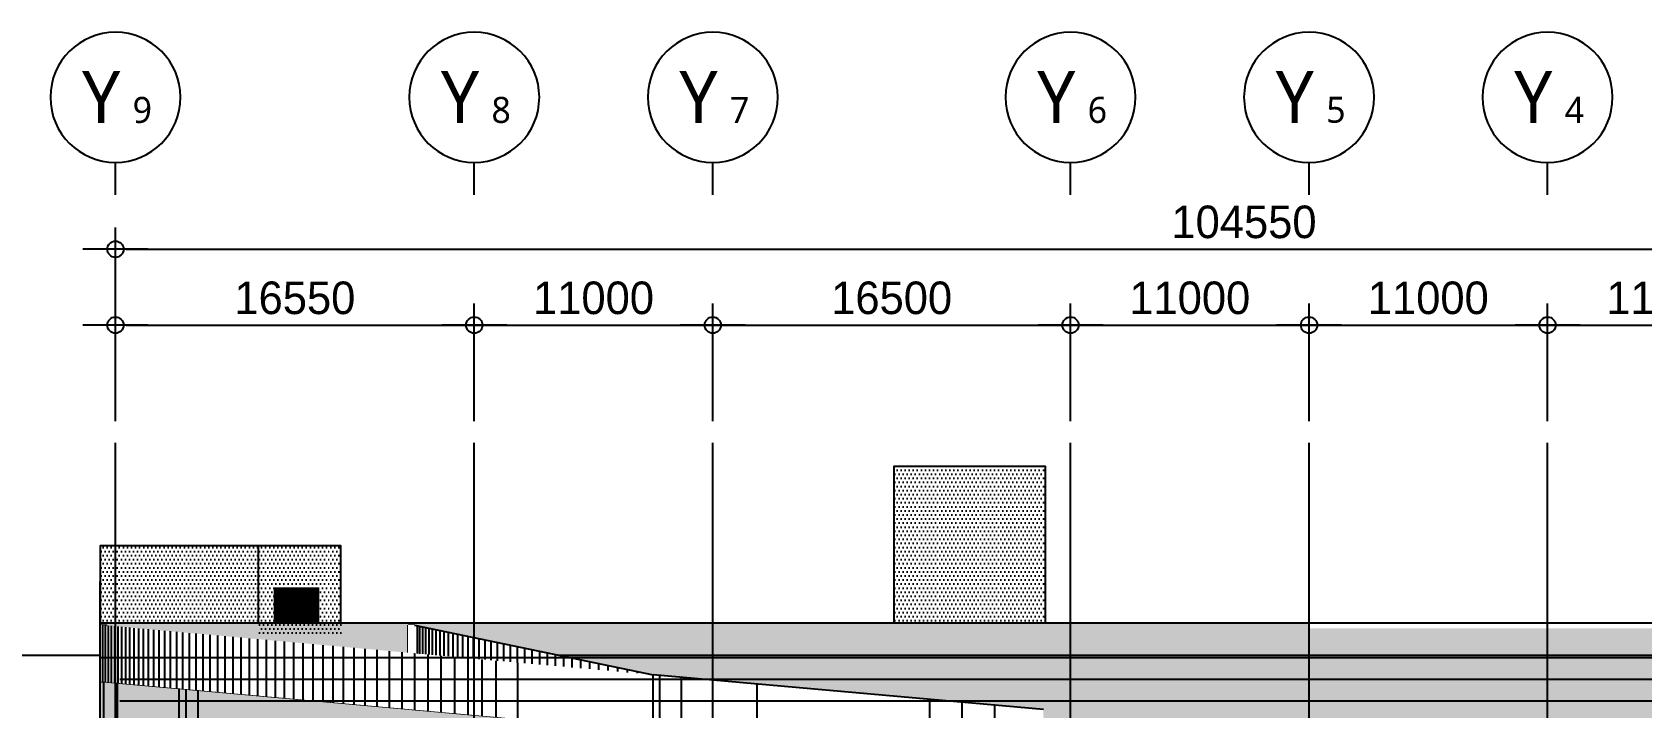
# Model space of a CAD drawing. Header units: millimetres. Extents: x 37653813 to 38677796, y 586285 to 874285.
# Drawn here: x 38216676 to 38290914, y 688020 to 719153 of the extents above; entities that cross this region are included whole.
import ezdxf
from ezdxf.enums import TextEntityAlignment as Align
from ezdxf.xclip import XClip

# ---------------------------------------------------------------- set-up
doc = ezdxf.new("R2010")
doc.units = ezdxf.units.MM
doc.header["$LTSCALE"] = 1000
doc.header["$MEASUREMENT"] = 0
doc.header["$XCLIPFRAME"] = 0
doc.header["$PDSIZE"] = -10
doc.layers.get('0').update_dxf_attribs({"linetype": 'CONTINUOUS'})
doc.layers.get('Defpoints').update_dxf_attribs({"color": 161, "linetype": 'CONTINUOUS'})
for name, color, linetype in [('cen', 1, 'CONTINUOUS'), ('DOOR-ELE', 252, 'CONTINUOUS'), ('ELE-2', 3, 'CONTINUOUS'), ('ELE-3', 7, 'CONTINUOUS'), ('ELE4', 4, 'CONTINUOUS'), ('ELE9', 9, 'CONTINUOUS'), ('HAT-251', 251, 'CONTINUOUS'), ('HAT-253', 253, 'CONTINUOUS'), ('NDIM', 7, 'CONTINUOUS'), ('RAMP-ELE2', 4, 'CONTINUOUS'), ('SYM(AXIS)', 7, 'CONTINUOUS'), ('TEXT(AXIS)', 2, 'CONTINUOUS'), ('WAL', 3, 'CONTINUOUS'), ('WID', 4, 'CONTINUOUS'), ('WIPEOUT', 7, 'CONTINUOUS'), ('램프좌측면', 7, 'CONTINUOUS'), ('먹-적색 14', 14, 'CONTINUOUS'), ('먹-적색(가로선) 26', 26, 'CONTINUOUS'), ('먹-흰색 255', 255, 'CONTINUOUS')]:
    doc.layers.add(name, color=color, linetype=linetype)
doc.styles.add('CGS', font='cgse', dxfattribs={"bigfont": 'cgs'})
doc.styles.add('나눔바른고딕', font='NanumBarunGothic.ttf')
doc.dimstyles.new('NDIM 1200', dxfattribs={"dimscale": 500, "dimtxt": 3, "dimasz": 1, "dimexe": 2, "dimexo": 2, "dimgap": 1, "dimtad": 1, "dimdec": 0, "dimdsep": 46, "dimtxsty": 'CGS', "dimblk": 'DOT0', "dimcen": 1, "dimdle": 8, "dimclrd": 2, "dimclre": 2, "dimclrt": 2, "dimadec": 0, "dimazin": 0, "dimtfac": 1, "dimtdec": 0, "dimtix": 1, "dimtmove": 2, "dimatfit": 3, "dimldrblk": 'DOT0', "dimfxl": 1, "dimtolj": 1, "dimtzin": 0, "dimlwd": -1, "dimlwe": -1, "dimarcsym": 0})
pattern_1 = [(0, (0, 0), (93.75, 187.5), [0, -187.5])]
pattern_2 = [(0, (-900.0087520033121, 1099.999999992084), (93.75, 187.5), [0, -187.5])]

# ---------------------------------------------------------------- blocks, each defined once
blk = doc.blocks.new('sdmklfsdfsdf')
at = {"layer": 'cen', "ltscale": 5}
blk.add_line((38172115.70681372, 826642.4699299623), (38329334.96004464, 826642.4699299646), dxfattribs=at)
blk = doc.blocks.new('DOT0')
blk.add_line((-3, 0), (3, 0))
at = {"color": 6}
blk.add_circle((0, 0), 0.75, dxfattribs=at)
blk = doc.blocks.new('*D194')
at = {"layer": 'Defpoints', "color": 0, "ltscale": 0.4, "transparency": 16777216}
for p in [(38297566.31854498, 705652.9912894173), (38286566.31854498, 700227.2396218064), (38297566.31854498, 700227.2396218064)]:
    blk.add_point(p, dxfattribs=at)
at = {"layer": 'NDIM', "ltscale": 0.4, "transparency": 16777216}
for p, q in [((38286566.31854498, 701227.2396218064), (38286566.31854498, 706652.9912894173)), ((38297566.31854498, 701227.2396218064), (38297566.31854498, 706652.9912894173)), ((38287066.31854498, 705652.9912894173), (38297066.31854498, 705652.9912894173))]:
    blk.add_line(p, q, dxfattribs=at)
at = {"layer": 'NDIM', "ltscale": 0.4, "transparency": 16777216, "xscale": 500, "yscale": 500, "zscale": 500, "rotation": 180}
blk.add_blockref('DOT0', (38286566.31854498, 705652.9912894173), dxfattribs=at)
at = {"layer": 'NDIM', "ltscale": 0.4, "transparency": 16777216, "xscale": 500, "yscale": 500, "zscale": 500}
blk.add_blockref('DOT0', (38297566.31854498, 705652.9912894173), dxfattribs=at)
at = {"layer": 'NDIM', "ltscale": 0.4, "transparency": 16777216, "insert": (38292066.31854498, 706902.9912894173), "char_height": 1500, "attachment_point": 5, "style": 'CGS'}
blk.add_mtext('\\A1;11000', dxfattribs=at)
blk = doc.blocks.new('*D195')
at = {"layer": 'Defpoints', "color": 0, "ltscale": 0.4, "transparency": 16777216}
for p in [(38286566.31854498, 705652.9912894322), (38275566.31854498, 700227.2396218064), (38286566.31854498, 700227.2396218064)]:
    blk.add_point(p, dxfattribs=at)
at = {"layer": 'NDIM', "ltscale": 0.4, "transparency": 16777216}
for p, q in [((38275566.31854498, 701227.2396218064), (38275566.31854498, 706652.9912894322)), ((38286566.31854498, 701227.2396218064), (38286566.31854498, 706652.9912894322)), ((38276066.31854498, 705652.9912894322), (38286066.31854498, 705652.9912894322))]:
    blk.add_line(p, q, dxfattribs=at)
at = {"layer": 'NDIM', "ltscale": 0.4, "transparency": 16777216, "xscale": 500, "yscale": 500, "zscale": 500, "rotation": 180}
blk.add_blockref('DOT0', (38275566.31854498, 705652.9912894322), dxfattribs=at)
at = {"layer": 'NDIM', "ltscale": 0.4, "transparency": 16777216, "xscale": 500, "yscale": 500, "zscale": 500}
blk.add_blockref('DOT0', (38286566.31854498, 705652.9912894322), dxfattribs=at)
at = {"layer": 'NDIM', "ltscale": 0.4, "transparency": 16777216, "insert": (38281066.31854498, 706902.9912894322), "char_height": 1500, "attachment_point": 5, "style": 'CGS'}
blk.add_mtext('\\A1;11000', dxfattribs=at)
blk = doc.blocks.new('*D196')
at = {"layer": 'Defpoints', "color": 0, "ltscale": 0.4, "transparency": 16777216}
for p in [(38275566.31854498, 705652.991289462), (38264566.31854498, 700227.2396218064), (38275566.31854498, 700227.2396218064)]:
    blk.add_point(p, dxfattribs=at)
at = {"layer": 'NDIM', "ltscale": 0.4, "transparency": 16777216}
for p, q in [((38264566.31854498, 701227.2396218064), (38264566.31854498, 706652.991289462)), ((38275566.31854498, 701227.2396218064), (38275566.31854498, 706652.991289462)), ((38265066.31854498, 705652.991289462), (38275066.31854498, 705652.991289462))]:
    blk.add_line(p, q, dxfattribs=at)
at = {"layer": 'NDIM', "ltscale": 0.4, "transparency": 16777216, "xscale": 500, "yscale": 500, "zscale": 500, "rotation": 180}
blk.add_blockref('DOT0', (38264566.31854498, 705652.991289462), dxfattribs=at)
at = {"layer": 'NDIM', "ltscale": 0.4, "transparency": 16777216, "xscale": 500, "yscale": 500, "zscale": 500}
blk.add_blockref('DOT0', (38275566.31854498, 705652.991289462), dxfattribs=at)
at = {"layer": 'NDIM', "ltscale": 0.4, "transparency": 16777216, "insert": (38270066.31854498, 706902.991289462), "char_height": 1500, "attachment_point": 5, "style": 'CGS'}
blk.add_mtext('\\A1;11000', dxfattribs=at)
blk = doc.blocks.new('*D197')
at = {"layer": 'Defpoints', "color": 0, "ltscale": 0.4, "transparency": 16777216}
for p in [(38264566.31854498, 705652.9912894918), (38248066.31854498, 700227.2396218064), (38264566.31854498, 700227.2396218064)]:
    blk.add_point(p, dxfattribs=at)
at = {"layer": 'NDIM', "ltscale": 0.4, "transparency": 16777216}
for p, q in [((38248066.31854498, 701227.2396218064), (38248066.31854498, 706652.9912894918)), ((38264566.31854498, 701227.2396218064), (38264566.31854498, 706652.9912894918)), ((38248566.31854498, 705652.9912894918), (38264066.31854498, 705652.9912894918))]:
    blk.add_line(p, q, dxfattribs=at)
at = {"layer": 'NDIM', "ltscale": 0.4, "transparency": 16777216, "xscale": 500, "yscale": 500, "zscale": 500, "rotation": 180}
blk.add_blockref('DOT0', (38248066.31854498, 705652.9912894918), dxfattribs=at)
at = {"layer": 'NDIM', "ltscale": 0.4, "transparency": 16777216, "xscale": 500, "yscale": 500, "zscale": 500}
blk.add_blockref('DOT0', (38264566.31854498, 705652.9912894918), dxfattribs=at)
at = {"layer": 'NDIM', "ltscale": 0.4, "transparency": 16777216, "insert": (38256316.31854498, 706902.9912894918), "char_height": 1500, "attachment_point": 5, "style": 'CGS'}
blk.add_mtext('\\A1;16500', dxfattribs=at)
blk = doc.blocks.new('*D198')
at = {"layer": 'Defpoints', "color": 0, "ltscale": 0.4, "transparency": 16777216}
for p in [(38248066.31854498, 705652.9912895067), (38237066.31854498, 700227.2396218064), (38248066.31854498, 700227.2396218064)]:
    blk.add_point(p, dxfattribs=at)
at = {"layer": 'NDIM', "ltscale": 0.4, "transparency": 16777216}
for p, q in [((38237066.31854498, 701227.2396218064), (38237066.31854498, 706652.9912895067)), ((38248066.31854498, 701227.2396218064), (38248066.31854498, 706652.9912895067)), ((38237566.31854498, 705652.9912895067), (38247566.31854498, 705652.9912895067))]:
    blk.add_line(p, q, dxfattribs=at)
at = {"layer": 'NDIM', "ltscale": 0.4, "transparency": 16777216, "xscale": 500, "yscale": 500, "zscale": 500, "rotation": 180}
blk.add_blockref('DOT0', (38237066.31854498, 705652.9912895067), dxfattribs=at)
at = {"layer": 'NDIM', "ltscale": 0.4, "transparency": 16777216, "xscale": 500, "yscale": 500, "zscale": 500}
blk.add_blockref('DOT0', (38248066.31854498, 705652.9912895067), dxfattribs=at)
at = {"layer": 'NDIM', "ltscale": 0.4, "transparency": 16777216, "insert": (38242566.31854498, 706902.9912895067), "char_height": 1500, "attachment_point": 5, "style": 'CGS'}
blk.add_mtext('\\A1;11000', dxfattribs=at)
blk = doc.blocks.new('*D199')
at = {"layer": 'Defpoints', "color": 0, "ltscale": 0.4, "transparency": 16777216}
for p in [(38237066.31854498, 705652.9912894843), (38220516.31854498, 700227.2396218064), (38237066.31854498, 700227.2396218064)]:
    blk.add_point(p, dxfattribs=at)
at = {"layer": 'NDIM', "ltscale": 0.4, "transparency": 16777216}
for p, q in [((38220516.31854498, 701227.2396218064), (38220516.31854498, 706652.9912894843)), ((38237066.31854498, 701227.2396218064), (38237066.31854498, 706652.9912894843)), ((38221016.31854498, 705652.9912894843), (38236566.31854498, 705652.9912894843))]:
    blk.add_line(p, q, dxfattribs=at)
at = {"layer": 'NDIM', "ltscale": 0.4, "transparency": 16777216, "xscale": 500, "yscale": 500, "zscale": 500, "rotation": 180}
blk.add_blockref('DOT0', (38220516.31854498, 705652.9912894843), dxfattribs=at)
at = {"layer": 'NDIM', "ltscale": 0.4, "transparency": 16777216, "xscale": 500, "yscale": 500, "zscale": 500}
blk.add_blockref('DOT0', (38237066.31854498, 705652.9912894843), dxfattribs=at)
at = {"layer": 'NDIM', "ltscale": 0.4, "transparency": 16777216, "insert": (38228791.31854498, 706902.9912894843), "char_height": 1500, "attachment_point": 5, "style": 'CGS'}
blk.add_mtext('\\A1;16550', dxfattribs=at)
blk = doc.blocks.new('A$C2F20087E')
at = {"layer": 'SYM(AXIS)'}
blk.add_line((600.0000756429507, -3.89362685382e-05), (600.0000756434165, 299.9999610639643), dxfattribs=at)
blk.add_circle((600.0000756429507, 899.9999610637316), 600, dxfattribs=at)
blk = doc.blocks.new('*D200')
at = {"layer": 'Defpoints', "color": 0, "ltscale": 0.4, "transparency": 16777216}
for p in [(38325066.31854498, 709152.9912893353), (38220516.31854498, 700227.2396218064), (38325066.31854498, 700227.2396218064)]:
    blk.add_point(p, dxfattribs=at)
at = {"layer": 'NDIM', "ltscale": 0.4, "transparency": 16777216}
for p, q in [((38220516.31854498, 701227.2396218064), (38220516.31854498, 710152.9912893353)), ((38325066.31854498, 701227.2396218064), (38325066.31854498, 710152.9912893353)), ((38221016.31854498, 709152.9912893353), (38324566.31854498, 709152.9912893353))]:
    blk.add_line(p, q, dxfattribs=at)
at = {"layer": 'NDIM', "ltscale": 0.4, "transparency": 16777216, "xscale": 500, "yscale": 500, "zscale": 500, "rotation": 180}
blk.add_blockref('DOT0', (38220516.31854498, 709152.9912893353), dxfattribs=at)
at = {"layer": 'NDIM', "ltscale": 0.4, "transparency": 16777216, "xscale": 500, "yscale": 500, "zscale": 500}
blk.add_blockref('DOT0', (38325066.31854498, 709152.9912893353), dxfattribs=at)
at = {"layer": 'NDIM', "ltscale": 0.4, "transparency": 16777216, "insert": (38272566.31854499, 710402.991289448), "char_height": 1500, "attachment_point": 5, "style": 'CGS'}
blk.add_mtext('\\A1;104550', dxfattribs=at)
blk = doc.blocks.new('2000X2000 AGW')
blk.add_wipeout([(0, 2000.0000000001062), (2000.0000000000005, 1999.9999999995891), (2000.0000000000005, -5.818492354592308e-10), (0, -6.468781066359952e-11)]).dxf.layer = 'WIPEOUT'
at = {"layer": 'DOOR-ELE', "ltscale": 1000}
for p, q in [((50, 1864.999999998719), (1950, 1864.999999998254)), ((50, 1864.999999998719), (1950, 1864.999999998254)), ((50, 1852.499999998719), (1950, 1852.499999998254)), ((50, 1852.499999998719), (1950, 1852.499999998254)), ((50, 1839.999999998719), (1950, 1839.999999998254)), ((50, 1839.999999998719), (1950, 1839.999999998254)), ((50, 1764.999999998836), (1950, 1764.99999999837)), ((50, 1764.999999998836), (1950, 1764.99999999837)), ((50, 1752.499999998836), (1950, 1752.49999999837)), ((50, 1752.499999998836), (1950, 1752.49999999837)), ((50, 1739.999999998836), (1950, 1739.99999999837)), ((50, 1739.999999998836), (1950, 1739.99999999837)), ((50, 1664.999999998952), (1950, 1664.999999998487)), ((50, 1664.999999998952), (1950, 1664.999999998487)), ((50, 1652.499999998952), (1950, 1652.499999998487)), ((50, 1652.499999998952), (1950, 1652.499999998487)), ((50, 1639.999999998952), (1950, 1639.999999998487)), ((50, 1639.999999998952), (1950, 1639.999999998487)), ((50, 1564.999999999069), (1950, 1564.999999998603)), ((50, 1564.999999999069), (1950, 1564.999999998603)), ((50, 1552.499999999069), (1950, 1552.499999998603)), ((50, 1552.499999999069), (1950, 1552.499999998603)), ((50, 1539.999999999069), (1950, 1539.999999998603)), ((50, 1539.999999999069), (1950, 1539.999999998603)), ((50, 1464.999999999185), (1950, 1464.999999998719)), ((50, 1464.999999999185), (1950, 1464.999999998719)), ((50, 1452.499999999185), (1950, 1452.499999998719)), ((50, 1452.499999999185), (1950, 1452.499999998719)), ((50, 1439.999999999185), (1950, 1439.999999998719)), ((50, 1439.999999999185), (1950, 1439.999999998719)), ((50, 1364.999999999302), (1950, 1364.999999998836)), ((50, 1364.999999999302), (1950, 1364.999999998836)), ((50, 1352.499999999302), (1950, 1352.499999998836)), ((50, 1352.499999999302), (1950, 1352.499999998836)), ((50, 1339.999999999302), (1950, 1339.999999998836)), ((50, 1339.999999999302), (1950, 1339.999999998836)), ((50, 1264.999999999418), (1950, 1264.999999998952)), ((50, 1264.999999999418), (1950, 1264.999999998952)), ((50, 1252.499999999418), (1950, 1252.499999998952)), ((50, 1252.499999999418), (1950, 1252.499999998952)), ((50, 1239.999999999418), (1950, 1239.999999998952)), ((50, 1239.999999999418), (1950, 1239.999999998952)), ((50, 1164.999999999534), (1950, 1164.999999999069)), ((50, 1164.999999999534), (1950, 1164.999999999069)), ((50, 1152.499999999534), (1950, 1152.499999999069)), ((50, 1152.499999999534), (1950, 1152.499999999069)), ((50, 1139.999999999534), (1950, 1139.999999999069)), ((50, 1139.999999999534), (1950, 1139.999999999069)), ((50, 1064.999999999651), (1950, 1064.999999999185)), ((50, 1064.999999999651), (1950, 1064.999999999185)), ((50, 1052.499999999651), (1950, 1052.499999999185)), ((50, 1052.499999999651), (1950, 1052.499999999185)), ((50, 1039.999999999651), (1950, 1039.999999999185)), ((50, 1039.999999999651), (1950, 1039.999999999185)), ((50, 964.9999999997672), (1950, 964.9999999993015)), ((50, 964.9999999997672), (1950, 964.9999999993015)), ((50, 952.4999999997672), (1950, 952.4999999993015)), ((50, 952.4999999997672), (1950, 952.4999999993015)), ((50, 939.9999999997672), (1950, 939.9999999993015)), ((50, 939.9999999997672), (1950, 939.9999999993015)), ((50, 864.9999999998836), (1950, 864.9999999994179)), ((50, 864.9999999998836), (1950, 864.9999999994179)), ((50, 852.4999999998836), (1950, 852.4999999994179)), ((50, 852.4999999998836), (1950, 852.4999999994179)), ((50, 839.9999999998836), (1950, 839.9999999994179)), ((50, 839.9999999998836), (1950, 839.9999999994179)), ((50, 764.9999999998836), (1950, 764.9999999994179)), ((50, 764.9999999998836), (1950, 764.9999999994179)), ((50, 752.4999999998836), (1950, 752.4999999994179)), ((50, 752.4999999998836), (1950, 752.4999999994179)), ((50, 739.9999999998836), (1950, 739.9999999994179)), ((50, 739.9999999998836), (1950, 739.9999999994179)), ((50, 664.9999999998836), (1950, 664.9999999994179)), ((50, 664.9999999998836), (1950, 664.9999999994179)), ((50, 652.4999999998836), (1950, 652.4999999994179)), ((50, 652.4999999998836), (1950, 652.4999999994179)), ((50, 639.9999999998836), (1950, 639.9999999994179)), ((50, 639.9999999998836), (1950, 639.9999999994179)), ((50, 564.9999999998836), (1950, 564.9999999994179)), ((50, 564.9999999998836), (1950, 564.9999999994179)), ((50, 552.4999999998836), (1950, 552.4999999994179)), ((50, 552.4999999998836), (1950, 552.4999999994179)), ((50, 539.9999999998836), (1950, 539.9999999994179)), ((50, 539.9999999998836), (1950, 539.9999999994179)), ((50, 464.9999999998836), (1950, 464.9999999994179)), ((50, 464.9999999998836), (1950, 464.9999999994179)), ((50, 452.4999999998836), (1950, 452.4999999994179)), ((50, 452.4999999998836), (1950, 452.4999999994179)), ((50, 439.9999999998836), (1950, 439.9999999994179)), ((50, 439.9999999998836), (1950, 439.9999999994179)), ((50, 364.9999999998836), (1950, 364.9999999994179)), ((50, 364.9999999998836), (1950, 364.9999999994179)), ((50, 352.4999999998836), (1950, 352.4999999994179)), ((50, 352.4999999998836), (1950, 352.4999999994179)), ((50, 339.9999999998836), (1950, 339.9999999994179)), ((50, 339.9999999998836), (1950, 339.9999999994179)), ((50, 264.9999999998836), (1950, 264.9999999994179)), ((50, 264.9999999998836), (1950, 264.9999999994179)), ((50, 252.4999999998836), (1950, 252.4999999994179)), ((50, 252.4999999998836), (1950, 252.4999999994179)), ((50, 239.9999999998836), (1950, 239.9999999994179)), ((50, 239.9999999998836), (1950, 239.9999999994179)), ((50, 164.9999999998836), (1950, 164.9999999994179)), ((50, 164.9999999998836), (1950, 164.9999999994179)), ((50, 152.4999999998836), (1950, 152.4999999994179)), ((50, 152.4999999998836), (1950, 152.4999999994179)), ((50, 139.9999999998836), (1950, 139.9999999994179)), ((50, 139.9999999998836), (1950, 139.9999999994179))]:
    blk.add_line(p, q, dxfattribs=at)
at = {"layer": 'WID', "ltscale": 1000}
for points in [[(0, 1999.999999999884), (2000, 1999.999999999418), (2000, -5.820766091346741e-10), (0, -1.164153218269348e-10)], [(50, 1949.999999999884), (1950, 1949.999999999418), (1950, 49.99999999941792), (50, 49.99999999988358)]]:
    blk.add_lwpolyline(points, close=True, dxfattribs=at)
blk = doc.blocks.new('램프 서측입면')
at = {"layer": 'HAT-251', "ltscale": 0.1}
h = blk.add_hatch(color=256, dxfattribs=at)
h.dxf.hatch_style = 1
h.paths.add_polyline_path([(800.0087519660592, 51028.13475616754), (150.0087519660592, 51086.52462799603), (150.0087519660592, 42586.52462799812), (800.0087519660592, 42528.13475616928)])
h = blk.add_hatch(color=256, dxfattribs=at)
h.dxf.hatch_style = 1
h.paths.add_polyline_path([(4522.293612368405, 42193.75977784733), (4522.293612368405, 50693.75977784558), (3634.377099901438, 50773.52182608796), (3634.368347913027, 42273.52182608983)])
at = {"layer": 'ELE4', "ltscale": 0.1}
for p, q in [((299.9999999850988, 51099.99999999814), (299.9999999850988, 53699.99999999814)), ((14200.00000003725, 52424.40587696584), (14200.00000003725, 53699.99999999849)), ((1299.999999985099, 52349.99999999814), (299.9999999850988, 52349.99999999814)), ((1299.999999985099, 51799.99999999814), (1299.999999985099, 52349.99999999814)), ((13200.00000003725, 51799.99999999825), (13200.00000003725, 52349.99999999825)), ((14200.00000003725, 52349.99999999825), (13200.00000003725, 52349.99999999825))]:
    blk.add_line(p, q, dxfattribs=at)
at = {"layer": 'WAL', "color": 4, "ltscale": 10000}
for p, q in [((14200.00000003725, 53699.9999999986), (14500.0000000149, 53699.99999999849)), ((14200.00000003725, 51099.99999999837), (14500.0000000149, 51099.99999999825))]:
    blk.add_line(p, q, dxfattribs=at)
blk.add_wipeout([(-1.4901161193847656e-08, 53699.999999998094), (7.83620635047555e-09, 51099.99999999821), (299.9999999831516, 51099.99999999812), (299.9999999831516, 51799.999999998065), (14200.000000033899, 51799.99999999818), (14200.000000033899, 51099.99999999824), (14500.0000000149, 51099.99999999824), (14500.0000000149, 53699.99999999847), (14200.000000033899, 53699.99999999847), (14200.000000033899, 52349.999999998225), (13200.000000036596, 52349.999999998225), (13200.000000036596, 52299.999999998254), (1299.999999980454, 52299.99999999814), (1299.999999980454, 52349.99999999811), (299.9999999831516, 52349.99999999811), (299.9999999831516, 53699.999999998094), (7.83620635047555e-09, 53699.99999999818)]).dxf.layer = 'RAMP-ELE2'
at = {"layer": 'HAT-251', "ltscale": 0.1}
blk.add_line((1299.999999985099, 52299.99999999814), (13200.00000003725, 52299.99999999825), dxfattribs=at)
at = {"layer": 'RAMP-ELE2', "ltscale": 0.1}
for p, q in [((-1.490116119384766e-08, 53699.99999999814), (-1.490116119384766e-08, 51099.99999999814)), ((-1.490116119384766e-08, 51099.99999999814), (-1.490116119384766e-08, 53199.9999999858)), ((25500.00875198841, 48809.31962667196), (-1.490116119384766e-08, 51099.99999999814))]:
    blk.add_line(p, q, dxfattribs=at)
at = {"layer": 'WAL', "color": 4, "ltscale": 10000}
for p, q in [((7.450580596923828e-09, 53699.99999999825), (299.9999999850988, 53699.99999999814)), ((7.450580596923828e-09, 51099.99999999825), (299.9999999850988, 51099.99999999814))]:
    blk.add_line(p, q, dxfattribs=at)
blk.add_wipeout([(-1.4901161193847656e-08, 51099.999999998145), (8.290953701362014e-09, 53699.99999999821), (25500.008751988407, 51409.31962667193), (25500.008751988407, 48809.31962667196)]).dxf.layer = 'RAMP-ELE2'
at = {"layer": 'ELE-3', "ltscale": 1000}
for points in [[(150.0087519660592, 51086.52462799603), (150.0087519660592, 42586.52462799812)], [(800.0087519660592, 42528.13475616928), (800.0087519660592, 51028.13475616754)], [(3634.377099901438, 42273.52182608983), (3634.377099901438, 50773.52182608796)], [(3959.377099908888, 42244.32689017477), (3959.377099908888, 50744.32689017302)], [(4522.293612368405, 42193.75977784733), (4522.293612368405, 50693.75977784558)]]:
    blk.add_lwpolyline(points, dxfattribs=at)
at = {"layer": 'HAT-251', "ltscale": 0.1}
for p, q in [((109.9999999850988, 53690.11863707541), (109.9999999850988, 51090.11863707332)), ((229.9999999850988, 53679.33896843006), (229.9999999850988, 51079.33896842785)), ((359.9999999850988, 53667.6609940643), (359.9999999850988, 51067.66099406208)), ((499.9999999850988, 53655.08471397811), (499.9999999850988, 51055.08471397625)), ((649.9999999850988, 53641.61012817139), (649.9999999850988, 51041.61012816965)), ((809.9999999850988, 53627.23723664437), (809.9999999850988, 51027.23723664263)), ((979.9999999850988, 53611.96603939682), (979.9999999850988, 51011.96603939484)), ((1159.999999985099, 53595.79653642885), (1159.999999985099, 50995.79653642664)), ((1349.999999985099, 53578.72872774035), (1349.999999985099, 50978.72872773849)), ((1549.999999985099, 53560.76261333155), (1549.999999985099, 50960.76261332945)), ((1759.999999985099, 53541.89819320221), (1759.999999977648, 50941.89819320058)), ((1979.999999985099, 53522.13546735246), (1979.999999985099, 50922.13546735037)), ((2209.999999985099, 53501.47443578229), (2209.999999985099, 50901.47443578031)), ((2449.999999985099, 53479.91509849159), (2449.999999985099, 50879.91509848973)), ((2699.999999985099, 53457.45745548047), (2699.999999985099, 50857.45745547884)), ((2959.999999985099, 53434.10150674905), (2959.999999985099, 50834.10150674719)), ((3229.999999985099, 53409.84725229698), (3229.999999985099, 50809.84725229512)), ((3509.999999985099, 53384.69469212461), (3509.999999985099, 50784.69469212263)), ((3799.999999985099, 53358.64382623171), (3799.999999985099, 50758.64382622985)), ((4099.999999985099, 53331.69465461839), (4099.999999985099, 50731.69465461653)), ((4409.999999985099, 53303.84717728465), (4409.999999985099, 50703.84717728291)), ((4729.999999985099, 53275.1013942305), (4729.999999985099, 50675.10139422887)), ((5059.999999985099, 53245.45730545581), (5059.999999985099, 50645.45730545407)), ((5399.999999985099, 53214.91491096083), (5399.999999985099, 50614.91491095931)), ((5749.999999985099, 53183.47421074531), (5749.999999985099, 50583.47421074379)), ((6109.999999985099, 53151.13520480925), (6109.999999985099, 50551.13520480774)), ((6479.999999985099, 53117.8978931529), (6479.999999985099, 50517.89789315104)), ((6859.999999985099, 53083.76227577601), (6859.999999985099, 50483.76227577473)), ((7249.999999985099, 53048.72835267859), (7249.999999992549, 50448.72835267719)), ((7649.999999985099, 53012.79612386099), (7649.999999985099, 50412.79612385959)), ((8059.999999985099, 52975.96558932285), (8059.999999985099, 50375.96558932133)), ((8479.999999985099, 52938.23674906418), (8479.999999985099, 50338.23674906266)), ((8909.999999985099, 52899.60960308509), (8909.999999985099, 50299.60960308393)), ((9349.999999985099, 52860.08415138558), (9349.999999985099, 50260.08415138442)), ((9799.999999985099, 52819.66039396566), (9799.999999985099, 50219.66039396427)), ((10259.9999999851, 52778.33833082521), (10259.9999999851, 50178.33833082393)), ((10729.9999999851, 52736.11796196445), (10729.9999999851, 50136.11796196329)), ((11209.9999999851, 52692.99928738317), (11209.9999999851, 50092.99928738188)), ((11699.9999999851, 52648.98230708146), (11699.9999999851, 50048.98230708053)), ((12199.9999999851, 52604.06702105922), (12199.9999999851, 50004.06702105794)), ((12759.9999999851, 52553.76190071437), (12759.9999999851, 49953.76190071297)), ((13329.9999999851, 52502.55847464909), (13329.9999999851, 49902.55847464805)), ((13909.9999999851, 52450.45674286364), (13909.99999997765, 49850.45674286271)), ((14499.9999999851, 52397.45670535718), (14499.9999999851, 49797.45670535672)), ((15099.9999999851, 52343.55836213066), (15099.9999999851, 49743.55836212984)), ((15709.9999999851, 52288.76171318337), (15709.99999999255, 49688.76171318255)), ((16329.9999999851, 52233.06675851613), (16329.9999999851, 49633.06675851531)), ((16959.9999999851, 52176.47349812812), (16959.9999999851, 49576.47349812766)), ((17599.9999999851, 52118.98193201981), (17599.9999999851, 49518.98193201923)), ((18249.9999999851, 52060.59206019063), (18249.99999999255, 49460.59206019039)), ((19249.9999999851, 51970.76148814661), (19249.9999999851, 49370.76148814603))]:
    blk.add_line(p, q, dxfattribs=at)
blk.add_wipeout([(25500.00875198841, 48809.31962667204), (25500.00875198841, 51409.31962667206), (43500.00875198841, 49803.07047206631), (43500.00875198841, 47203.07047206629)]).dxf.layer = 'ELE4'
for p, q in [((25798.82137739658, 51382.65476406447), (25798.82137739658, 48782.65476406389)), ((26794.86346208304, 51293.77188870427), (26794.86346208304, 48693.77188870369)), ((30281.01075848937, 50982.68182494375), (30281.01075848937, 48382.68182494328)), ((38249.34743598849, 50271.61882206204), (38249.34743598849, 47671.61882206157)), ((38249.34743598849, 50271.61882206204), (38249.34743598849, 47671.61882206157)), ((39743.4105630219, 50138.29450902168), (39743.4105630219, 47538.29450902122)), ((41237.47369005531, 50004.97019598074), (41237.47369005531, 47404.97019598028))]:
    blk.add_line(p, q, dxfattribs=at)
at = {"layer": 'RAMP-ELE2', "ltscale": 0.1}
for p in [(25500.00875198841, 48809.31962667196), (43500.00875198841, 49803.07047206629)]:
    blk.add_line(p, (25500.00875198841, 51409.31962667196), dxfattribs=at)
blk.add_wipeout([(14500.000000015112, 53699.99999999846), (14500.000000015112, 52397.456705354445), (25500.00875198841, 51409.31962667196), (14499.999999985099, 53699.999999998065)]).dxf.layer = 'ELE4'
at = {"layer": 'HAT-251', "ltscale": 0.1}
for p, q in [((14609.9999999851, 53677.09321448824), (14609.9999999851, 52387.57534243201)), ((14729.99999999255, 53652.10399393388), (14729.99999999255, 52376.79567378631)), ((14859.99999999255, 53625.03233833367), (14859.99999999255, 52365.11769942055)), ((14999.99999999255, 53595.87824768818), (14999.99999999255, 52352.54141933436)), ((15149.99999999255, 53564.64172199555), (15149.99999999255, 52339.06683352776)), ((15309.99999999255, 53531.32276125671), (15309.99999999255, 52324.69394200062)), ((15479.99999999255, 53495.92136547179), (15479.99999999255, 52309.42274475307)), ((15659.99999999255, 53458.43753464147), (15659.99999999255, 52293.2532417851)), ((15849.99999999255, 53418.87126876414), (15849.99999999255, 52276.18543309672)), ((16049.99999999255, 53377.22256784048), (16049.99999999255, 52258.2193186878)), ((16259.99999999255, 53333.49143187131), (16259.99999999255, 52239.35489855881)), ((16479.99999999255, 53287.67786085571), (16479.99999999255, 52219.59217270871)), ((16709.99999999255, 53239.78185479378), (16709.99999999255, 52198.93114113854)), ((16949.9999999851, 53189.80341368623), (16949.9999999851, 52177.37180384831)), ((17199.99999999255, 53137.74253753177), (17199.99999999255, 52154.91416083684)), ((17459.99999999255, 53083.59922633204), (17459.99999999255, 52131.5582121053)), ((17729.99999999255, 53027.3734800861), (17729.99999999255, 52107.30395765335)), ((18009.99999999255, 52969.06529879279), (18009.99999999255, 52082.15139748086)), ((18299.99999999255, 52908.67468245456), (18299.99999999255, 52056.10053158808)), ((18600, 52846.20163106883), (18600, 52029.15135997429)), ((18909.99999999255, 52781.64614463842), (18909.99999999255, 52001.30388264102)), ((19229.99999999255, 52715.00822316145), (19229.99999999255, 51972.55809958687)), ((19559.99999999255, 52646.28786663746), (19559.99999999255, 51942.91401081218)), ((19899.9999999851, 52575.48507506913), (19899.9999999851, 51912.37161631754)), ((20249.9999999851, 52502.59984845261), (20249.9999999851, 51880.93091610202)), ((20609.99999999255, 52427.63218678965), (20609.99999999255, 51848.59191016562)), ((20979.99999999255, 52350.58209008211), (20979.99999999255, 51815.35459850915)), ((21359.99999999255, 52271.4495583286), (21359.99999999255, 51781.21898113238)), ((21750, 52190.23459152703), (21750, 51746.18505803437)), ((22149.99999999255, 52106.93718968215), (22149.99999999255, 51710.25282921735)), ((22559.99999999255, 52021.55735278875), (22559.99999999255, 51673.4222946791)), ((22979.99999999255, 51934.09508085053), (22979.99999999255, 51635.69345442054)), ((23409.9999999851, 51844.55037386564), (23409.9999999851, 51597.06630844204)), ((23849.99999999255, 51752.92323183327), (23849.99999999255, 51557.54085674195)), ((24299.99999999255, 51659.21365475713), (24299.99999999255, 51517.11709932191)), ((24759.99999999255, 51563.42164263432), (24759.99999999255, 51475.79503618157)), ((25229.99999999255, 51465.54719546391), (25229.99999999255, 51433.5746673207))]:
    blk.add_line(p, q, dxfattribs=at)
at = {"layer": 'RAMP-ELE2', "ltscale": 0.1}
blk.add_line((14499.9999999851, 53699.99999999814), (25500.00875198841, 51409.31962667196), dxfattribs=at)

msp = doc.modelspace()

# ---------------------------------------------------------------- hatches: boundary and pattern name
at = {"layer": '먹-적색 14', "ltscale": 0.1}
h = msp.add_hatch(dxfattribs=at)
h.set_pattern_fill('DOTS', color=256, scale=3000)
h.set_pattern_definition(pattern_1)
h.paths.add_polyline_path([(38263416.31854498, 691934.3568801591), (38256416.31854498, 691934.3568801589), (38256416.31854498, 691934.3568801591), (38219816.309793, 691934.3568801592), (38219816.30979299, 639334.356880166), (38275566.31854498, 639334.356880166), (38275566.31854498, 691934.3568801591)])
at = {"layer": '먹-흰색 255', "ltscale": 0.1}
h = msp.add_hatch(dxfattribs=at)
h.set_pattern_fill('DOTS', color=256, scale=3000)
h.set_pattern_definition(pattern_1)
h.paths.add_polyline_path([(38325891.31854499, 639334.3568801663), (38325891.31854498, 689334.3568801648), (38275566.31854498, 689334.3568801648), (38275566.31854498, 639334.3568801663)])

# ---------------------------------------------------------------- linework, layer by layer
at = {"layer": 'HAT-253', "ltscale": 0.1}
msp.add_lwpolyline([(38275566.31854498, 688334.3568801648), (38325891.31854498, 688334.3568801648)], dxfattribs=at)

# ---------------------------------------------------------------- block references
at = {"xscale": -5.000000000000084, "yscale": 5.000000000000084, "zscale": 5.000000000000084}
for p in [(38223516.31892319, 711652.9914847203), (38240066.31892319, 711652.9914847203), (38251066.31892319, 711652.9914847203), (38267566.31892319, 711652.9914847203), (38278566.31892319, 711652.9914847203), (38289566.31892319, 711652.9914847203)]:
    msp.add_blockref('A$C2F20087E', p, dxfattribs=at)
at = {"xscale": -1}
msp.add_blockref('sdmklfsdfsdf', (76523541.65197417, -136208.1130498049), dxfattribs=at)

# ---------------------------------------------------------------- texts
at = {"layer": 'TEXT(AXIS)', "style": '나눔바른고딕'}
for s, height, p in [('Y', 2400, (38219858.10914423, 716172.9122980766)), ('Y', 2400, (38236408.10914423, 716172.9122980766)), ('Y', 2400, (38247408.10914423, 716172.9122980766)), ('Y', 2400, (38263908.10914423, 716172.9122980766)), ('Y', 2400, (38274908.10914423, 716172.9122980766)), ('Y', 2400, (38285908.10914423, 716172.9122980766)), ('9', 1200, (38221754.27839771, 715573.0169119469)), ('8', 1200, (38238304.27839771, 715573.0169119469)), ('7', 1200, (38249304.27839771, 715573.0169119469)), ('6', 1200, (38265804.27839771, 715573.0169119469)), ('5', 1200, (38276804.27839771, 715573.0169119469)), ('4', 1200, (38287804.27839771, 715573.0169119469))]:
    msp.add_text(s, height=height, dxfattribs=at).set_placement(p, align=Align.MIDDLE)

# ---------------------------------------------------------------- dimensions: what is measured, and where the dimension line sits
at = {"layer": 'NDIM', "ltscale": 0.4}
dim = msp.add_linear_dim(base=(38325066.31854498, 709152.9912893353), p1=(38220516.31854498, 700227.2396218064), p2=(38325066.31854498, 700227.2396218064), angle=7.016709298534877e-15, dimstyle='NDIM 1200', override={"dimclrd": 256, "dimclre": 256, "dimclrt": 256}, dxfattribs=at)
dim.commit()
dim.dimension.update_dxf_attribs({"geometry": '*D200', "text_midpoint": (38272566.31854499, 710402.991289448), "dimtype": 160})
for base, p1, p2, picture, middle in [((38237066.31854498, 705652.9912894843), (38220516.31854498, 700227.2396218064), (38237066.31854498, 700227.2396218064), '*D199', (38228791.31854498, 706902.9912894843)), ((38248066.31854498, 705652.9912895067), (38237066.31854498, 700227.2396218064), (38248066.31854498, 700227.2396218064), '*D198', (38242566.31854498, 706902.9912895067)), ((38264566.31854498, 705652.9912894918), (38248066.31854498, 700227.2396218064), (38264566.31854498, 700227.2396218064), '*D197', (38256316.31854498, 706902.9912894918)), ((38275566.31854498, 705652.991289462), (38264566.31854498, 700227.2396218064), (38275566.31854498, 700227.2396218064), '*D196', (38270066.31854498, 706902.991289462)), ((38286566.31854498, 705652.9912894322), (38275566.31854498, 700227.2396218064), (38286566.31854498, 700227.2396218064), '*D195', (38281066.31854498, 706902.9912894322)), ((38297566.31854498, 705652.9912894173), (38286566.31854498, 700227.2396218064), (38297566.31854498, 700227.2396218064), '*D194', (38292066.31854498, 706902.9912894173))]:
    dim = msp.add_linear_dim(base=base, p1=p1, p2=p2, angle=7.016709298534877e-15, dimstyle='NDIM 1200', override={"dimclrd": 256, "dimclre": 256, "dimclrt": 256}, dxfattribs=at)
    dim.commit()
    dim.dimension.update_dxf_attribs({"geometry": picture, "text_midpoint": middle})

# ---------------------------------------------------------------- next in the draw order: block references
at = {"layer": '램프좌측면'}
msp.add_blockref('램프 서측입면', (38219816.309793, 638134.3568801612), dxfattribs=at)

# ---------------------------------------------------------------- next in the draw order: hatches: boundary and pattern name
at = {"layer": '먹-적색 14', "ltscale": 0.1}
h = msp.add_hatch(dxfattribs=at)
h.set_pattern_fill('DOTS', color=256, scale=3000)
h.set_pattern_definition(pattern_2)
h.paths.add_polyline_path([(38230916.30979298, 695484.3568801521), (38227116.30979297, 695484.3568801521), (38227116.30979297, 691434.3568801512), (38230916.30979298, 691434.3568801512)])
h = msp.add_hatch(dxfattribs=at)
h.set_pattern_fill('DOTS', color=256, scale=3000)
h.set_pattern_definition([(0, (0, 849.9999999967404), (93.75, 187.5), [0, -187.5])])
h.paths.add_polyline_path([(38325891.31854499, 695484.3568801521), (38314666.31854498, 695484.3568801521), (38314666.31854498, 691684.3568801556), (38275566.31854499, 691684.3568801556), (38275566.31854498, 689184.3568801616), (38325891.31854499, 689184.3568801617)])
at = {"layer": '먹-흰색 255', "ltscale": 0.1}
h = msp.add_hatch(dxfattribs=at)
h.set_pattern_fill('DOTS', color=256, scale=3000)
h.set_pattern_definition([(0, (0, 1100), (93.75, 187.5), [0, -187.5])])
h.paths.add_polyline_path([(38263416.31854498, 699134.3568801597), (38256416.31854498, 699134.3568801597), (38256416.31854498, 691934.3568801591), (38263416.31854498, 691934.3568801591)])
h = msp.add_hatch(dxfattribs=at)
h.set_pattern_fill('DOTS', color=256, scale=3000)
h.set_pattern_definition(pattern_2)
h.paths.add_polyline_path([(38219816.30979297, 691934.3568801591), (38227116.30979298, 691934.3568801591), (38227116.30979297, 695484.3568801521), (38219816.30979297, 695484.3568801521)])

# ---------------------------------------------------------------- next in the draw order: linework, layer by layer
at = {"layer": 'cen', "ltscale": 5}
for points in [[(38220516.31854498, 613334.3568801614), (38220516.31854498, 700227.2396218064)], [(38237066.31854498, 613334.3568801614), (38237066.31854498, 700227.2396218064)], [(38248066.31854498, 613334.3568801614), (38248066.31854498, 700227.2396218064)], [(38264566.31854498, 613334.3568801614), (38264566.31854498, 700227.2396218064)], [(38275566.31854498, 613334.3568801614), (38275566.31854498, 700227.2396218064)], [(38286566.31854498, 613334.3568801614), (38286566.31854498, 700227.2396218064)]]:
    msp.add_lwpolyline(points, dxfattribs=at)
at = {"layer": 'ELE-2', "ltscale": 0.1}
for points in [[(38263416.31854498, 691934.3568801591), (38263416.31854498, 699134.3568801597), (38256416.31854498, 699134.3568801597), (38256416.31854498, 691934.3568801589)], [(38230916.30979298, 691934.356880151), (38230916.30979298, 695484.3568801521), (38219816.30979298, 695484.3568801521), (38219816.30979298, 691934.3568801512)]]:
    msp.add_lwpolyline(points, dxfattribs=at)
at = {"layer": 'ELE9', "ltscale": 0.1}
for p, q in [((38227116.30979297, 691934.356880151), (38227116.30979297, 695484.3568584193)), ((38219816.30979297, 690834.356880151), (38219816.30979297, 693834.3568584193))]:
    msp.add_line(p, q, dxfattribs=at)
at = {"layer": '먹-적색(가로선) 26', "ltscale": 0.1}
for points in [[(38219816.30979298, 690334.3568801509), (38275566.31854498, 690334.3568801588)], [(38275566.31854498, 690334.3568801648), (38325891.31854498, 690334.3568801648)], [(38220716.31854498, 689334.3568801648), (38275566.31854498, 689334.3568801648)], [(38275566.31854498, 689334.3568801648), (38325891.31854498, 689334.3568801648)], [(38220716.31854498, 688334.3568801648), (38275566.31854498, 688334.3568801648)]]:
    msp.add_lwpolyline(points, dxfattribs=at)

# ---------------------------------------------------------------- next in the draw order: wipeouts: each hides what was drawn before it
msp.add_wipeout([(38227866.30979298, 693534.3568801521), (38227866.30979298, 691934.3568801512), (38229866.30979298, 691934.3568801512), (38229866.30979298, 693534.3568801516)])

# ---------------------------------------------------------------- next in the draw order: block references
ref = msp.add_blockref('2000X2000 AGW', (38227866.30979298, 691534.356880152))
XClip(ref).set_block_clipping_path([(0, 399.9999999991851), (2000, 1999.9999999998836)])

# ---------------------------------------------------------------- next in the draw order: linework, layer by layer
at = {"layer": 'ELE-2', "ltscale": 0.1}
msp.add_lwpolyline([(38219816.30979299, 639334.3568801652), (38219816.30979299, 691934.3568801591), (38325891.31854498, 691934.3568801591), (38325891.31854498, 629304.7861206597)], dxfattribs=at)

doc.saveas('drawing.dxf')
